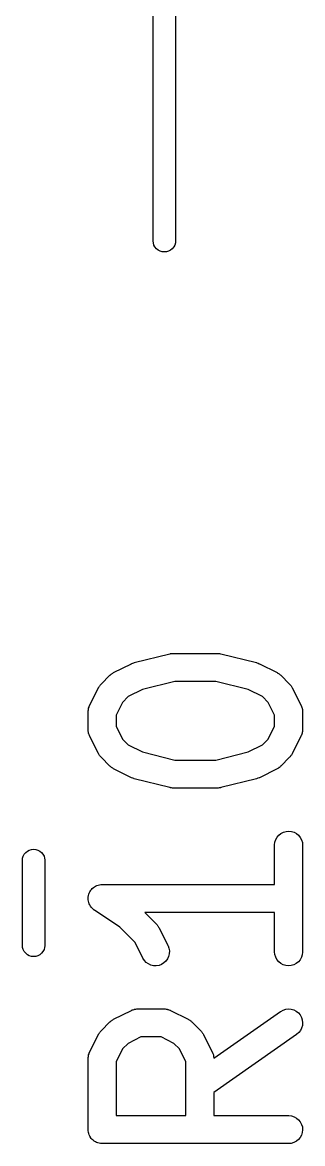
# Model space of a CAD drawing. Extents: x 2.99 to 5.82, y -2.36 to -0.87.
# Drawn here: x 3.8766 to 3.9357, y -1.7367 to -1.5002 of the extents above; entities that cross this region are included whole.
import ezdxf

# ---------------------------------------------------------------- set-up
doc = ezdxf.new("R2010")
doc.units = 0
doc.header["$MEASUREMENT"] = 0
doc.layers.add('BLACK', color=7, linetype='CONTINUOUS')

msp = doc.modelspace()

# ---------------------------------------------------------------- linework, layer by layer
at = {"layer": 'BLACK', "linetype": 'CONTINUOUS'}
for p, q in [((3.9089, -1.3446), (3.9089, -1.54638)), ((3.90417, -1.54638), (3.90417, -1.34685)), ((3.90421, -1.54672), (3.90417, -1.54638)), ((3.9089, -1.54638), (3.90886, -1.54672)), ((3.90434, -1.54717), (3.90421, -1.54672)), ((3.90456, -1.54758), (3.90434, -1.54717)), ((3.90486, -1.54794), (3.90456, -1.54758)), ((3.90522, -1.54823), (3.90486, -1.54794)), ((3.90563, -1.54845), (3.90522, -1.54823)), ((3.90607, -1.54859), (3.90563, -1.54845)), ((3.90654, -1.54863), (3.90607, -1.54859)), ((3.907, -1.54859), (3.90654, -1.54863)), ((3.90744, -1.54845), (3.907, -1.54859)), ((3.90785, -1.54823), (3.90744, -1.54845)), ((3.90821, -1.54794), (3.90785, -1.54823)), ((3.90851, -1.54758), (3.90821, -1.54794)), ((3.90873, -1.54717), (3.90851, -1.54758)), ((3.90886, -1.54672), (3.90873, -1.54717)), ((3.90018, -1.63525), (3.90768, -1.63338)), ((3.90768, -1.63338), (3.90772, -1.63337)), ((3.90772, -1.63337), (3.90777, -1.63336)), ((3.90777, -1.63336), (3.90783, -1.63335)), ((3.90783, -1.63335), (3.90806, -1.63332)), ((3.90806, -1.63332), (3.90829, -1.63329)), ((3.90829, -1.63329), (3.90835, -1.6333)), ((3.90835, -1.6333), (3.9084, -1.63329)), ((3.9084, -1.63329), (3.91777, -1.63329)), ((3.91777, -1.63329), (3.91781, -1.63329)), ((3.91781, -1.63329), (3.91787, -1.6333)), ((3.91787, -1.6333), (3.91792, -1.63329)), ((3.91792, -1.63329), (3.91815, -1.63333)), ((3.91815, -1.63333), (3.91839, -1.63336)), ((3.91839, -1.63336), (3.91844, -1.63337)), ((3.91844, -1.63337), (3.91849, -1.63338)), ((3.91849, -1.63338), (3.92599, -1.63525)), ((3.89583, -1.63735), (3.89958, -1.63548)), ((3.89958, -1.63548), (3.89962, -1.63546)), ((3.89962, -1.63546), (3.89963, -1.63545)), ((3.89963, -1.63545), (3.89964, -1.63545)), ((3.89964, -1.63545), (3.8999, -1.63536)), ((3.8999, -1.63536), (3.90016, -1.63526)), ((3.90016, -1.63526), (3.90017, -1.63526)), ((3.90017, -1.63526), (3.90018, -1.63525)), ((3.92599, -1.63525), (3.92603, -1.63526)), ((3.92603, -1.63526), (3.92604, -1.63527)), ((3.92604, -1.63527), (3.92605, -1.63527)), ((3.92605, -1.63527), (3.92631, -1.63537)), ((3.92631, -1.63537), (3.92657, -1.63547)), ((3.92657, -1.63547), (3.92658, -1.63547)), ((3.92658, -1.63547), (3.92659, -1.63548)), ((3.92659, -1.63548), (3.93034, -1.63735)), ((3.89319, -1.63978), (3.89506, -1.63791)), ((3.89506, -1.63791), (3.89509, -1.63788)), ((3.89509, -1.63788), (3.89522, -1.63777)), ((3.89522, -1.63777), (3.89534, -1.63766)), ((3.89534, -1.63766), (3.89545, -1.63759)), ((3.89545, -1.63759), (3.89554, -1.63752)), ((3.89554, -1.63752), (3.89569, -1.63744)), ((3.89569, -1.63744), (3.89583, -1.63735)), ((3.93034, -1.63735), (3.93038, -1.63737)), ((3.93038, -1.63737), (3.93052, -1.63746)), ((3.93052, -1.63746), (3.93066, -1.63754)), ((3.93066, -1.63754), (3.93076, -1.63762)), ((3.93076, -1.63762), (3.93086, -1.63768)), ((3.93086, -1.63768), (3.93098, -1.6378)), ((3.93098, -1.6378), (3.93111, -1.63791)), ((3.93111, -1.63791), (3.93298, -1.63978)), ((3.89076, -1.6443), (3.89263, -1.64055)), ((3.89263, -1.64055), (3.89265, -1.64051)), ((3.89265, -1.64051), (3.89274, -1.64037)), ((3.89274, -1.64037), (3.89282, -1.64023)), ((3.89282, -1.64023), (3.8929, -1.64013)), ((3.8929, -1.64013), (3.89297, -1.64003)), ((3.89297, -1.64003), (3.89308, -1.63991)), ((3.89308, -1.63991), (3.89319, -1.63978)), ((3.90193, -1.6409), (3.8989, -1.64242)), ((3.90876, -1.6392), (3.90193, -1.6409)), ((3.91741, -1.6392), (3.90876, -1.6392)), ((3.92424, -1.6409), (3.91741, -1.6392)), ((3.92727, -1.64242), (3.92424, -1.6409)), ((3.93298, -1.63978), (3.93301, -1.63981)), ((3.93301, -1.63981), (3.93312, -1.63994)), ((3.93312, -1.63994), (3.93323, -1.64006)), ((3.93323, -1.64006), (3.9333, -1.64016)), ((3.9333, -1.64016), (3.93337, -1.64026)), ((3.93337, -1.64026), (3.93345, -1.64041)), ((3.93345, -1.64041), (3.93354, -1.64055)), ((3.93354, -1.64055), (3.93541, -1.6443)), ((3.8989, -1.64242), (3.8977, -1.64362)), ((3.92847, -1.64362), (3.92727, -1.64242)), ((3.89045, -1.64558), (3.89046, -1.64549)), ((3.89045, -1.64562), (3.89045, -1.64558)), ((3.89045, -1.64937), (3.89045, -1.64562)), ((3.89046, -1.6454), (3.89049, -1.6452)), ((3.89046, -1.64549), (3.89046, -1.6454)), ((3.89049, -1.6452), (3.89051, -1.645)), ((3.89051, -1.645), (3.89054, -1.64492)), ((3.89054, -1.64492), (3.89055, -1.64484)), ((3.89055, -1.64484), (3.89063, -1.64465)), ((3.89063, -1.64465), (3.89069, -1.64445)), ((3.89069, -1.64445), (3.89073, -1.64438)), ((3.89073, -1.64438), (3.89076, -1.6443)), ((3.8977, -1.64362), (3.89635, -1.64631)), ((3.92982, -1.64631), (3.92847, -1.64362)), ((3.93541, -1.6443), (3.93543, -1.64433)), ((3.93543, -1.64433), (3.93546, -1.64442)), ((3.93546, -1.64442), (3.9355, -1.64449)), ((3.9355, -1.64449), (3.93556, -1.64469)), ((3.93556, -1.64469), (3.93563, -1.64488)), ((3.93563, -1.64488), (3.93564, -1.64496)), ((3.93564, -1.64496), (3.93567, -1.64504)), ((3.93567, -1.64504), (3.93569, -1.64525)), ((3.93569, -1.64525), (3.93572, -1.64544)), ((3.93572, -1.64544), (3.93572, -1.64553)), ((3.93572, -1.64553), (3.93572, -1.64562)), ((3.93572, -1.64562), (3.93572, -1.64937)), ((3.89635, -1.64631), (3.89635, -1.64867)), ((3.92982, -1.64867), (3.92982, -1.64631)), ((3.89046, -1.64945), (3.89045, -1.64937)), ((3.89045, -1.64954), (3.89046, -1.64945)), ((3.89048, -1.64974), (3.89045, -1.64954)), ((3.8905, -1.64994), (3.89048, -1.64974)), ((3.89053, -1.65002), (3.8905, -1.64994)), ((3.89054, -1.65011), (3.89053, -1.65002)), ((3.89061, -1.6503), (3.89054, -1.65011)), ((3.89067, -1.65049), (3.89061, -1.6503)), ((3.89635, -1.64867), (3.8977, -1.65137)), ((3.92847, -1.65137), (3.92982, -1.64867)), ((3.93555, -1.65034), (3.93548, -1.65053)), ((3.93562, -1.65015), (3.93555, -1.65034)), ((3.93563, -1.65006), (3.93562, -1.65015)), ((3.93566, -1.64998), (3.93563, -1.65006)), ((3.93568, -1.64978), (3.93566, -1.64998)), ((3.93572, -1.64958), (3.93568, -1.64978)), ((3.93572, -1.64941), (3.93571, -1.64949)), ((3.93571, -1.64949), (3.93572, -1.64958)), ((3.93572, -1.64937), (3.93572, -1.64941)), ((3.89071, -1.65057), (3.89067, -1.65049)), ((3.89074, -1.65065), (3.89071, -1.65057)), ((3.89076, -1.65069), (3.89074, -1.65065)), ((3.89263, -1.65444), (3.89076, -1.65069)), ((3.8977, -1.65137), (3.8989, -1.65256)), ((3.8989, -1.65256), (3.90193, -1.65408)), ((3.92424, -1.65408), (3.92727, -1.65256)), ((3.92727, -1.65256), (3.92847, -1.65137)), ((3.93541, -1.65069), (3.93354, -1.65444)), ((3.93544, -1.65061), (3.93541, -1.65069)), ((3.93548, -1.65053), (3.93544, -1.65061)), ((3.89272, -1.65458), (3.89263, -1.65444)), ((3.8928, -1.65472), (3.89272, -1.65458)), ((3.89288, -1.65482), (3.8928, -1.65472)), ((3.89294, -1.65493), (3.89288, -1.65482)), ((3.89306, -1.65505), (3.89294, -1.65493)), ((3.89316, -1.65518), (3.89306, -1.65505)), ((3.89319, -1.6552), (3.89316, -1.65518)), ((3.90193, -1.65408), (3.90876, -1.65579)), ((3.91741, -1.65579), (3.92424, -1.65408)), ((3.93309, -1.65508), (3.93298, -1.6552)), ((3.9332, -1.65496), (3.93309, -1.65508)), ((3.93327, -1.65485), (3.9332, -1.65496)), ((3.93335, -1.65476), (3.93327, -1.65485)), ((3.93343, -1.65461), (3.93335, -1.65476)), ((3.93352, -1.65447), (3.93343, -1.65461)), ((3.93354, -1.65444), (3.93352, -1.65447)), ((3.89506, -1.65708), (3.89319, -1.6552)), ((3.89519, -1.65718), (3.89506, -1.65708)), ((3.89531, -1.6573), (3.89519, -1.65718)), ((3.89541, -1.65737), (3.89531, -1.6573)), ((3.89551, -1.65745), (3.89541, -1.65737)), ((3.89565, -1.65752), (3.89551, -1.65745)), ((3.89579, -1.65761), (3.89565, -1.65752)), ((3.90876, -1.65579), (3.91741, -1.65579)), ((3.93048, -1.65754), (3.93034, -1.65763)), ((3.93063, -1.65747), (3.93048, -1.65754)), ((3.93073, -1.65739), (3.93063, -1.65747)), ((3.93083, -1.65733), (3.93073, -1.65739)), ((3.93095, -1.65721), (3.93083, -1.65733)), ((3.93108, -1.65711), (3.93095, -1.65721)), ((3.93111, -1.65708), (3.93108, -1.65711)), ((3.93298, -1.6552), (3.93111, -1.65708)), ((3.89583, -1.65763), (3.89579, -1.65761)), ((3.89958, -1.65951), (3.89583, -1.65763)), ((3.89959, -1.65951), (3.89958, -1.65951)), ((3.8996, -1.65952), (3.89959, -1.65951)), ((3.89986, -1.65961), (3.8996, -1.65952)), ((3.90012, -1.65971), (3.89986, -1.65961)), ((3.90013, -1.65972), (3.90012, -1.65971)), ((3.90014, -1.65972), (3.90013, -1.65972)), ((3.90018, -1.65973), (3.90014, -1.65972)), ((3.90768, -1.66161), (3.90018, -1.65973)), ((3.92599, -1.65973), (3.91849, -1.66161)), ((3.926, -1.65973), (3.92599, -1.65973)), ((3.92601, -1.65972), (3.926, -1.65973)), ((3.92627, -1.65963), (3.92601, -1.65972)), ((3.92653, -1.65954), (3.92627, -1.65963)), ((3.92654, -1.65953), (3.92653, -1.65954)), ((3.92656, -1.65953), (3.92654, -1.65953)), ((3.92659, -1.65951), (3.92656, -1.65953)), ((3.93034, -1.65763), (3.92659, -1.65951)), ((3.90773, -1.66161), (3.90768, -1.66161)), ((3.90779, -1.66163), (3.90773, -1.66161)), ((3.90802, -1.66166), (3.90779, -1.66163)), ((3.90825, -1.66169), (3.90802, -1.66166)), ((3.90831, -1.66169), (3.90825, -1.66169)), ((3.90836, -1.66169), (3.90831, -1.66169)), ((3.9084, -1.66169), (3.90836, -1.66169)), ((3.91777, -1.66169), (3.9084, -1.66169)), ((3.91783, -1.66169), (3.91777, -1.66169)), ((3.91788, -1.66169), (3.91783, -1.66169)), ((3.91811, -1.66166), (3.91788, -1.66169)), ((3.91835, -1.66164), (3.91811, -1.66166)), ((3.9184, -1.66162), (3.91835, -1.66164)), ((3.91845, -1.66162), (3.9184, -1.66162)), ((3.91849, -1.66161), (3.91845, -1.66162)), ((3.93033, -1.67207), (3.9307, -1.67163)), ((3.9307, -1.67163), (3.93115, -1.67127)), ((3.93115, -1.67127), (3.93166, -1.671)), ((3.93166, -1.671), (3.93222, -1.67084)), ((3.93222, -1.67084), (3.93279, -1.67079)), ((3.93279, -1.67079), (3.93336, -1.67085)), ((3.93336, -1.67085), (3.93392, -1.67102)), ((3.93392, -1.67102), (3.93442, -1.67129)), ((3.93442, -1.67129), (3.93487, -1.67166)), ((3.93487, -1.67166), (3.93523, -1.67211)), ((3.92982, -1.6737), (3.92988, -1.67313)), ((3.92982, -1.67374), (3.92982, -1.6737)), ((3.92982, -1.68204), (3.92982, -1.67374)), ((3.92988, -1.67313), (3.93006, -1.67258)), ((3.93006, -1.67258), (3.93033, -1.67207)), ((3.93523, -1.67211), (3.9355, -1.67261)), ((3.9355, -1.67261), (3.93567, -1.67317)), ((3.93567, -1.67317), (3.93572, -1.67374)), ((3.93572, -1.67374), (3.93572, -1.69624)), ((3.87661, -1.67652), (3.87674, -1.67608)), ((3.87674, -1.67608), (3.87696, -1.67567)), ((3.87696, -1.67567), (3.87726, -1.67531)), ((3.87726, -1.67531), (3.87762, -1.67501)), ((3.87762, -1.67501), (3.87803, -1.67479)), ((3.87803, -1.67479), (3.87847, -1.67466)), ((3.87847, -1.67466), (3.87894, -1.67461)), ((3.87894, -1.67461), (3.8794, -1.67466)), ((3.8794, -1.67466), (3.87985, -1.67479)), ((3.87985, -1.67479), (3.88026, -1.67501)), ((3.88026, -1.67501), (3.88062, -1.67531)), ((3.88062, -1.67531), (3.88091, -1.67567)), ((3.88091, -1.67567), (3.88113, -1.67608)), ((3.88113, -1.67608), (3.88127, -1.67652)), ((3.87657, -1.67687), (3.87661, -1.67652)), ((3.87657, -1.69498), (3.87657, -1.67687)), ((3.88127, -1.67652), (3.8813, -1.67687)), ((3.8813, -1.67687), (3.8813, -1.69498)), ((3.89068, -1.68384), (3.89082, -1.68357)), ((3.89082, -1.68357), (3.89095, -1.68334)), ((3.89095, -1.68334), (3.89095, -1.68333)), ((3.89095, -1.68333), (3.89096, -1.68333)), ((3.89096, -1.68333), (3.89114, -1.68311)), ((3.89114, -1.68311), (3.89132, -1.68289)), ((3.89132, -1.68289), (3.89155, -1.6827)), ((3.89132, -1.68289), (3.89132, -1.68289)), ((3.89132, -1.68289), (3.89132, -1.68289)), ((3.89155, -1.6827), (3.89177, -1.68253)), ((3.89177, -1.68253), (3.89203, -1.68239)), ((3.89177, -1.68253), (3.89177, -1.68253)), ((3.89177, -1.68253), (3.89177, -1.68253)), ((3.89203, -1.68239), (3.89228, -1.68226)), ((3.89228, -1.68226), (3.89255, -1.68218)), ((3.89228, -1.68226), (3.89228, -1.68226)), ((3.89228, -1.68226), (3.89228, -1.68226)), ((3.89255, -1.68218), (3.89283, -1.68209)), ((3.89283, -1.68209), (3.89312, -1.68206)), ((3.89283, -1.68209), (3.89283, -1.68209)), ((3.89283, -1.68209), (3.89283, -1.68209)), ((3.89312, -1.68206), (3.8934, -1.68204)), ((3.8934, -1.68204), (3.92982, -1.68204)), ((3.89045, -1.68496), (3.89048, -1.68468)), ((3.89045, -1.68497), (3.89045, -1.68496)), ((3.89045, -1.68496), (3.89045, -1.68496)), ((3.89048, -1.68527), (3.89045, -1.68497)), ((3.89048, -1.68468), (3.89051, -1.68439)), ((3.8905, -1.68554), (3.89048, -1.68527)), ((3.89058, -1.68582), (3.8905, -1.68554)), ((3.8905, -1.68554), (3.8905, -1.68554)), ((3.8905, -1.68554), (3.8905, -1.68554)), ((3.89051, -1.68439), (3.8906, -1.68411)), ((3.89051, -1.68439), (3.89051, -1.68439)), ((3.89051, -1.68439), (3.89051, -1.68439)), ((3.89066, -1.68609), (3.89058, -1.68582)), ((3.8906, -1.68411), (3.89068, -1.68384)), ((3.89068, -1.68384), (3.89068, -1.68384)), ((3.89068, -1.68384), (3.89068, -1.68384)), ((3.89079, -1.68634), (3.89066, -1.68609)), ((3.89066, -1.68609), (3.89066, -1.68609)), ((3.89066, -1.68609), (3.89066, -1.68609)), ((3.89093, -1.6866), (3.89079, -1.68634)), ((3.89111, -1.68683), (3.89093, -1.6866)), ((3.89093, -1.6866), (3.89093, -1.6866)), ((3.89093, -1.6866), (3.89093, -1.6866)), ((3.89129, -1.68705), (3.89111, -1.68683)), ((3.89151, -1.68724), (3.89129, -1.68705)), ((3.89129, -1.68705), (3.89129, -1.68705)), ((3.89129, -1.68705), (3.89129, -1.68705)), ((3.89173, -1.68742), (3.89151, -1.68724)), ((3.89176, -1.68744), (3.89173, -1.68742)), ((3.89173, -1.68742), (3.89173, -1.68742)), ((3.89173, -1.68742), (3.89173, -1.68742)), ((3.89173, -1.68742), (3.89173, -1.68742)), ((3.89714, -1.69103), (3.89176, -1.68744)), ((3.92982, -1.68794), (3.9024, -1.68794)), ((3.9024, -1.68794), (3.90486, -1.6904)), ((3.92982, -1.69624), (3.92982, -1.68794)), ((3.90486, -1.6904), (3.90489, -1.69043)), ((3.90489, -1.69043), (3.90499, -1.69056)), ((3.90499, -1.69056), (3.90511, -1.69068)), ((3.90035, -1.69424), (3.89714, -1.69103)), ((3.90511, -1.69068), (3.90517, -1.69078)), ((3.90517, -1.69078), (3.90525, -1.69088)), ((3.90525, -1.69088), (3.90533, -1.69103)), ((3.90533, -1.69103), (3.90542, -1.69117)), ((3.90542, -1.69117), (3.90729, -1.69492)), ((3.87661, -1.69533), (3.87657, -1.69498)), ((3.87674, -1.69577), (3.87661, -1.69533)), ((3.88127, -1.69533), (3.88113, -1.69577)), ((3.8813, -1.69498), (3.88127, -1.69533)), ((3.90201, -1.69756), (3.90035, -1.69424)), ((3.90729, -1.69492), (3.90731, -1.69495)), ((3.90731, -1.69495), (3.90751, -1.69549)), ((3.87696, -1.69618), (3.87674, -1.69577)), ((3.87726, -1.69654), (3.87696, -1.69618)), ((3.87762, -1.69684), (3.87726, -1.69654)), ((3.87803, -1.69706), (3.87762, -1.69684)), ((3.87847, -1.69719), (3.87803, -1.69706)), ((3.87894, -1.69724), (3.87847, -1.69719)), ((3.8794, -1.69719), (3.87894, -1.69724)), ((3.87985, -1.69706), (3.8794, -1.69719)), ((3.88026, -1.69684), (3.87985, -1.69706)), ((3.88062, -1.69654), (3.88026, -1.69684)), ((3.88091, -1.69618), (3.88062, -1.69654)), ((3.88113, -1.69577), (3.88091, -1.69618)), ((3.90232, -1.69804), (3.90201, -1.69756)), ((3.9072, -1.69772), (3.90686, -1.69819)), ((3.90744, -1.6972), (3.9072, -1.69772)), ((3.90757, -1.69664), (3.90744, -1.6972)), ((3.90751, -1.69549), (3.9076, -1.69606)), ((3.9076, -1.69606), (3.90757, -1.69664)), ((3.92987, -1.69681), (3.92982, -1.69624)), ((3.93004, -1.69736), (3.92987, -1.69681)), ((3.93031, -1.69787), (3.93004, -1.69736)), ((3.93548, -1.6974), (3.93521, -1.6979)), ((3.93566, -1.69685), (3.93548, -1.6974)), ((3.93572, -1.69628), (3.93566, -1.69685)), ((3.93572, -1.69624), (3.93572, -1.69628)), ((3.90271, -1.69846), (3.90232, -1.69804)), ((3.90318, -1.6988), (3.90271, -1.69846)), ((3.90371, -1.69903), (3.90318, -1.6988)), ((3.90427, -1.69916), (3.90371, -1.69903)), ((3.90484, -1.69918), (3.90427, -1.69916)), ((3.90541, -1.69909), (3.90484, -1.69918)), ((3.90595, -1.69889), (3.90541, -1.69909)), ((3.90644, -1.69858), (3.90595, -1.69889)), ((3.90686, -1.69819), (3.90644, -1.69858)), ((3.93068, -1.69832), (3.93031, -1.69787)), ((3.93112, -1.69868), (3.93068, -1.69832)), ((3.93163, -1.69896), (3.93112, -1.69868)), ((3.93218, -1.69913), (3.93163, -1.69896)), ((3.93275, -1.69919), (3.93218, -1.69913)), ((3.93332, -1.69914), (3.93275, -1.69919)), ((3.93388, -1.69897), (3.93332, -1.69914)), ((3.93439, -1.69871), (3.93388, -1.69897)), ((3.93484, -1.69835), (3.93439, -1.69871)), ((3.93521, -1.6979), (3.93484, -1.69835)), ((3.89583, -1.71047), (3.89958, -1.70859)), ((3.89958, -1.70859), (3.89962, -1.70858)), ((3.89962, -1.70858), (3.8997, -1.70855)), ((3.8997, -1.70855), (3.89977, -1.7085)), ((3.89977, -1.7085), (3.89997, -1.70845)), ((3.89997, -1.70845), (3.90016, -1.70838)), ((3.90016, -1.70838), (3.90024, -1.70836)), ((3.90024, -1.70836), (3.90033, -1.70834)), ((3.90033, -1.70834), (3.90053, -1.70832)), ((3.90053, -1.70832), (3.90073, -1.70829)), ((3.90073, -1.70829), (3.90081, -1.70829)), ((3.90081, -1.70829), (3.9009, -1.70828)), ((3.9009, -1.70828), (3.90652, -1.70828)), ((3.90652, -1.70828), (3.90657, -1.70828)), ((3.90657, -1.70828), (3.90665, -1.70829)), ((3.90665, -1.70829), (3.90674, -1.70829)), ((3.90674, -1.70829), (3.90694, -1.70832)), ((3.90694, -1.70832), (3.90714, -1.70835)), ((3.90714, -1.70835), (3.90722, -1.70837)), ((3.90722, -1.70837), (3.90731, -1.70839)), ((3.90731, -1.70839), (3.9075, -1.70846)), ((3.9075, -1.70846), (3.90769, -1.70852)), ((3.90769, -1.70852), (3.90776, -1.70856)), ((3.90776, -1.70856), (3.90784, -1.70859)), ((3.90784, -1.70859), (3.91159, -1.71047)), ((3.91697, -1.71869), (3.93108, -1.70882)), ((3.93108, -1.70882), (3.93111, -1.70879)), ((3.93111, -1.70879), (3.93162, -1.70852)), ((3.93162, -1.70852), (3.93217, -1.70834)), ((3.93217, -1.70834), (3.93274, -1.70828)), ((3.93274, -1.70828), (3.93331, -1.70833)), ((3.93331, -1.70833), (3.93387, -1.70849)), ((3.93387, -1.70849), (3.93438, -1.70876)), ((3.93438, -1.70876), (3.93483, -1.70912)), ((3.93483, -1.70912), (3.9352, -1.70956)), ((3.9352, -1.70956), (3.93548, -1.71006)), ((3.89319, -1.7129), (3.89506, -1.71102)), ((3.89506, -1.71102), (3.89509, -1.71099)), ((3.89509, -1.71099), (3.89522, -1.71089)), ((3.89522, -1.71089), (3.89534, -1.71078)), ((3.89534, -1.71078), (3.89545, -1.71071)), ((3.89545, -1.71071), (3.89554, -1.71063)), ((3.89554, -1.71063), (3.89569, -1.71056)), ((3.89569, -1.71056), (3.89583, -1.71047)), ((3.91159, -1.71047), (3.91163, -1.71049)), ((3.91163, -1.71049), (3.91177, -1.71058)), ((3.91177, -1.71058), (3.91192, -1.71066)), ((3.91192, -1.71066), (3.91201, -1.71073)), ((3.91201, -1.71073), (3.91211, -1.7108)), ((3.91211, -1.7108), (3.91223, -1.71092)), ((3.91223, -1.71092), (3.91236, -1.71102)), ((3.91236, -1.71102), (3.91424, -1.7129)), ((3.93548, -1.71006), (3.93566, -1.71061)), ((3.93568, -1.71176), (3.93552, -1.71231)), ((3.93566, -1.71061), (3.93572, -1.71118)), ((3.93572, -1.71118), (3.93568, -1.71176)), ((3.89076, -1.71741), (3.89263, -1.71366)), ((3.89263, -1.71366), (3.89265, -1.71363)), ((3.89265, -1.71363), (3.89274, -1.71349)), ((3.89274, -1.71349), (3.89282, -1.71334)), ((3.89282, -1.71334), (3.8929, -1.71325)), ((3.8929, -1.71325), (3.89297, -1.71314)), ((3.89297, -1.71314), (3.89308, -1.71302)), ((3.89308, -1.71302), (3.89319, -1.7129)), ((3.9016, -1.71419), (3.8989, -1.71554)), ((3.90583, -1.71419), (3.9016, -1.71419)), ((3.90852, -1.71554), (3.90583, -1.71419)), ((3.91424, -1.7129), (3.91427, -1.71293)), ((3.91427, -1.71293), (3.91437, -1.71306)), ((3.91437, -1.71306), (3.91448, -1.71318)), ((3.91448, -1.71318), (3.91455, -1.71328)), ((3.91455, -1.71328), (3.91462, -1.71338)), ((3.91462, -1.71338), (3.9147, -1.71352)), ((3.9147, -1.71352), (3.91479, -1.71366)), ((3.91479, -1.71366), (3.91666, -1.71741)), ((3.93446, -1.71365), (3.91698, -1.7259)), ((3.9349, -1.71328), (3.93446, -1.71365)), ((3.93526, -1.71283), (3.9349, -1.71328)), ((3.93552, -1.71231), (3.93526, -1.71283)), ((3.8989, -1.71554), (3.8977, -1.71673)), ((3.90972, -1.71673), (3.90852, -1.71554)), ((3.89045, -1.71869), (3.89046, -1.71861)), ((3.89045, -1.71873), (3.89045, -1.71869)), ((3.89045, -1.73373), (3.89045, -1.71873)), ((3.89046, -1.71852), (3.89049, -1.71832)), ((3.89046, -1.71861), (3.89046, -1.71852)), ((3.89049, -1.71832), (3.89051, -1.71812)), ((3.89051, -1.71812), (3.89054, -1.71804)), ((3.89054, -1.71804), (3.89055, -1.71795)), ((3.89055, -1.71795), (3.89063, -1.71776)), ((3.89063, -1.71776), (3.89069, -1.71757)), ((3.89069, -1.71757), (3.89073, -1.71749)), ((3.89073, -1.71749), (3.89076, -1.71741)), ((3.8977, -1.71673), (3.89635, -1.71943)), ((3.91107, -1.71943), (3.90972, -1.71673)), ((3.91666, -1.71741), (3.91668, -1.71745)), ((3.91668, -1.71745), (3.91671, -1.71753)), ((3.91671, -1.71753), (3.91675, -1.71761)), ((3.91675, -1.71761), (3.91681, -1.7178)), ((3.91681, -1.7178), (3.91688, -1.71799)), ((3.91688, -1.71799), (3.91689, -1.71808)), ((3.91689, -1.71808), (3.91692, -1.71816)), ((3.91692, -1.71816), (3.91694, -1.71836)), ((3.91694, -1.71836), (3.91697, -1.71856)), ((3.91697, -1.71856), (3.91697, -1.71865)), ((3.91697, -1.71865), (3.91697, -1.71869)), ((3.89635, -1.71943), (3.89635, -1.73078)), ((3.91107, -1.73078), (3.91107, -1.71943)), ((3.91698, -1.7259), (3.91698, -1.73078)), ((3.89635, -1.73078), (3.91107, -1.73078)), ((3.91698, -1.73078), (3.93277, -1.73078)), ((3.93277, -1.73078), (3.93281, -1.73078)), ((3.93281, -1.73078), (3.93338, -1.73084)), ((3.93338, -1.73084), (3.93393, -1.73102)), ((3.93393, -1.73102), (3.93444, -1.7313)), ((3.93444, -1.7313), (3.93488, -1.73167)), ((3.93488, -1.73167), (3.93524, -1.73211)), ((3.93524, -1.73211), (3.93551, -1.73263)), ((3.93551, -1.73263), (3.93567, -1.73318)), ((3.93567, -1.73318), (3.93572, -1.73375)), ((3.89048, -1.73401), (3.89045, -1.73373)), ((3.8905, -1.73428), (3.89048, -1.73401)), ((3.8905, -1.73429), (3.8905, -1.73428)), ((3.8905, -1.73431), (3.8905, -1.73429)), ((3.89058, -1.73457), (3.8905, -1.73431)), ((3.89066, -1.73484), (3.89058, -1.73457)), ((3.89067, -1.73485), (3.89066, -1.73484)), ((3.89067, -1.73486), (3.89067, -1.73485)), ((3.8908, -1.7351), (3.89067, -1.73486)), ((3.89093, -1.73535), (3.8908, -1.7351)), ((3.89094, -1.73536), (3.89093, -1.73535)), ((3.89094, -1.73537), (3.89094, -1.73536)), ((3.89112, -1.73558), (3.89094, -1.73537)), ((3.89129, -1.7358), (3.89112, -1.73558)), ((3.93522, -1.73538), (3.93485, -1.73583)), ((3.93549, -1.73488), (3.93522, -1.73538)), ((3.93566, -1.73433), (3.93549, -1.73488)), ((3.93572, -1.73375), (3.93566, -1.73433)), ((3.8913, -1.7358), (3.89129, -1.7358)), ((3.89131, -1.73581), (3.8913, -1.7358)), ((3.89152, -1.73599), (3.89131, -1.73581)), ((3.89173, -1.73617), (3.89152, -1.73599)), ((3.89174, -1.73617), (3.89173, -1.73617)), ((3.89175, -1.73618), (3.89174, -1.73617)), ((3.89199, -1.73631), (3.89175, -1.73618)), ((3.89224, -1.73645), (3.89199, -1.73631)), ((3.89225, -1.73645), (3.89224, -1.73645)), ((3.89226, -1.73645), (3.89225, -1.73645)), ((3.89252, -1.73654), (3.89226, -1.73645)), ((3.89279, -1.73662), (3.89252, -1.73654)), ((3.8928, -1.73662), (3.89279, -1.73662)), ((3.89281, -1.73662), (3.8928, -1.73662)), ((3.89308, -1.73665), (3.89281, -1.73662)), ((3.89336, -1.73668), (3.89308, -1.73665)), ((3.89338, -1.73668), (3.89336, -1.73668)), ((3.8934, -1.73668), (3.89338, -1.73668)), ((3.89338, -1.73668), (3.89338, -1.73668)), ((3.89338, -1.73668), (3.89338, -1.73668)), ((3.93277, -1.73668), (3.8934, -1.73668)), ((3.93334, -1.73663), (3.93277, -1.73668)), ((3.9339, -1.73646), (3.93334, -1.73663)), ((3.9344, -1.73619), (3.9339, -1.73646)), ((3.93485, -1.73583), (3.9344, -1.73619))]:
    msp.add_line(p, q, dxfattribs=at)

doc.saveas('drawing.dxf')
